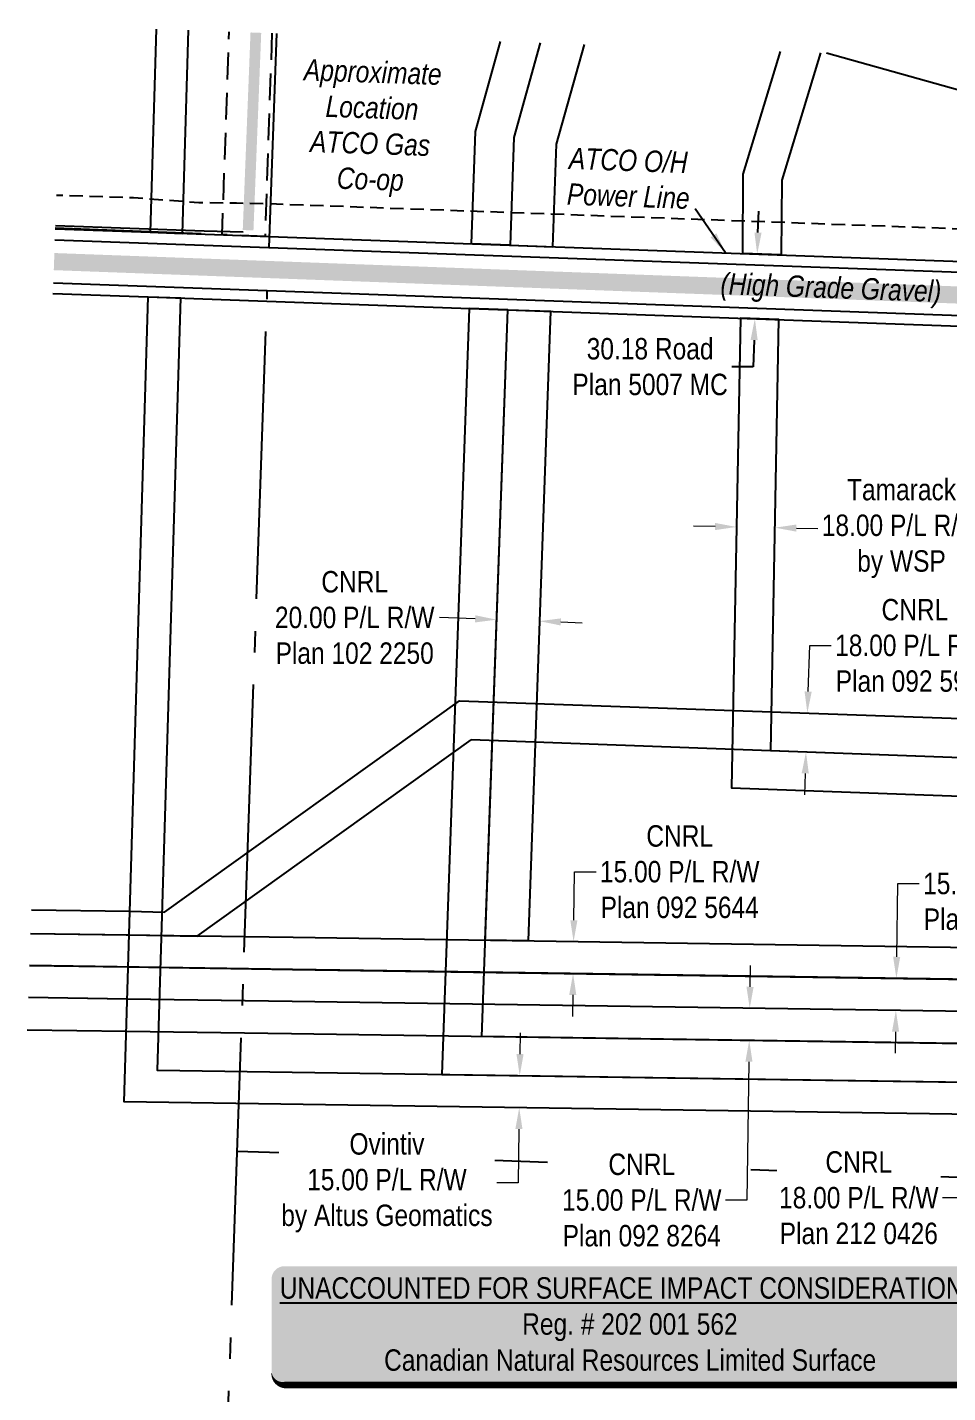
# Model space of a CAD drawing. Extents: x 342547 to 344521, y 6134286 to 6137059.
# Drawn here: x 342982 to 343411, y 6135458 to 6136096 of the extents above; entities that cross this region are included whole.
import ezdxf
from ezdxf.enums import TextEntityAlignment as Align

# ---------------------------------------------------------------- set-up
doc = ezdxf.new("R2010")
doc.units = 0
doc.header["$LTSCALE"] = 5
doc.header["$PDSIZE"] = 0.5
for name, pattern in [('foc-ACCESSROAD', [3.75, 2.5, -1.25]), ('foc-LSD', [8, 5, -3]), ('foc-QUARTERLINE', [33, 25, -3, 2, -3]), ('UG_PIPE', [1.875, 1.25, -0.625])]:
    doc.linetypes.add(name, pattern=pattern)
doc.layers.get('Defpoints').update_dxf_attribs({"color": 9})
for name, color, linetype in [('AS-FENCE', 48, 'foc-FENCE'), ('AS-PIPE-UG', 44, 'UG_PIPE'), ('AS-POWER', 104, 'foc-POWER'), ('AS-ROADS', 254, 'Continuous'), ('C-AR', 13, 'foc-ACCESSROAD'), ('C-RW', 13, 'Continuous'), ('CG-NOTES', 7, 'Continuous'), ('F-RW', 190, 'Continuous'), ('L-QSEC', 8, 'foc-QUARTERLINE'), ('L-SEC', 7, 'Continuous'), ('L-SECTION-LSD', 7, 'foc-LSD'), ('L-TITLEDB', 4, 'Continuous'), ('L-TITLEDB-T', 4, 'Continuous')]:
    doc.layers.add(name, color=color, linetype=linetype)
for name, color, linetype, lineweight in [('C-RW-T', 13, 'Continuous', 9), ('F-RW-T', 190, 'Continuous', 9), ('T-TEXT', 48, 'Continuous', 18)]:
    doc.layers.add(name, color=color, linetype=linetype, lineweight=lineweight)
doc.styles.add('80', font='ARIALN.TTF', dxfattribs={"height": 10})
doc.styles.add('80CG', font='ARIALN.TTF', dxfattribs={"height": 10})
doc.styles.add('80L', font='ARIALN.TTF', dxfattribs={"height": 10})
doc.styles.add('80LS', font='ARIALNI.TTF', dxfattribs={"height": 10})
doc.styles.add('foc-LtypeFont', font='ARIALN.TTF', dxfattribs={"height": 7.35})
doc.linetypes.add('foc-FENCE', pattern='A,10,-1,["X",foc-LtypeFont,S=0.2,R=0,X=-0.625,Y=-0.75],-1.24', length=12.24)
doc.linetypes.add('foc-POWER', pattern='A,6,-1,["P",foc-LtypeFont,S=0.2,R=0,X=-0.625,Y=-0.75],-1.24,4', length=12.24)
doc.linetypes.add('foc-POWER-NOLINE', pattern='A,0,-4,["P",foc-LtypeFont,S=0.2,R=0,X=-0.625,Y=-0.75],-8.24', length=12.24)
doc.dimstyles.new('Compass 5 000', dxfattribs={"dimscale": 5, "dimtxt": 9, "dimasz": 2, "dimexe": 0.2, "dimexo": 0.0625, "dimgap": 0.5, "dimtad": 0, "dimtih": 1, "dimtoh": 1, "dimzin": 0, "dimdsep": 46, "dimtxsty": '80CG', "dimcen": 0.1, "dimse1": 1, "dimse2": 1, "dimclrd": 256, "dimclrt": 256, "dimaunit": 1, "dimadec": 4, "dimazin": 0, "dimtfac": 0.06, "dimtofl": 0, "dimtmove": 0, "dimatfit": 1, "dimfxl": 0.2, "dimtolj": 1, "dimtzin": 0, "dimlwd": -1, "dimarcsym": 0})

# ---------------------------------------------------------------- blocks, each defined once
blk = doc.blocks.new('*D437')
at = {"layer": 'C-RW-T', "transparency": 16777216}
for p, q in [((343190.73, 6135819.5), (343173.98, 6135820.1)), ((343230.72, 6135818.07), (343240.71, 6135817.72))]:
    blk.add_line(p, q, dxfattribs=at)
for points in [[(343190.79, 6135821.16), (343190.67, 6135817.83), (343200.73, 6135819.14)], [(343230.77, 6135819.74), (343230.66, 6135816.41), (343220.72, 6135818.43)]]:
    blk.add_solid(points, dxfattribs=at)
at = {"layer": 'Defpoints', "color": 0, "transparency": 16777216}
for p in [(343220.72, 6135818.43), (343197.03, 6135715.4), (343217.03, 6135714.69)]:
    blk.add_point(p, dxfattribs=at)
at = {"layer": 'C-RW-T', "transparency": 16777216, "insert": (343134.44, 6135820.1), "char_height": 10, "attachment_point": 5, "style": '80CG'}
blk.add_mtext('\\A1;CNRL\\P20.00 P/L R/W\\PPlan 102 2250', dxfattribs=at)
blk = doc.blocks.new('*D438')
at = {"layer": 'C-RW-T', "transparency": 16777216}
for p, q in [((343319.06, 6135647.68), (343319.21, 6135657.68)), ((343318.54, 6135612.7), (343317.59, 6135548.1)), ((343317.59, 6135548.1), (343307.59, 6135548.1))]:
    blk.add_line(p, q, dxfattribs=at)
for points in [[(343317.39, 6135647.71), (343320.73, 6135647.66), (343318.91, 6135637.68)], [(343316.88, 6135612.73), (343320.21, 6135612.68), (343318.69, 6135622.7)]]:
    blk.add_solid(points, dxfattribs=at)
at = {"layer": 'Defpoints', "color": 0, "transparency": 16777216}
for p in [(343293.62, 6135638.06), (343293.39, 6135623.08), (343318.69, 6135622.7)]:
    blk.add_point(p, dxfattribs=at)
at = {"layer": 'C-RW-T', "transparency": 16777216, "insert": (343268.5, 6135548.1), "char_height": 10, "attachment_point": 5, "style": '80CG', "bg_fill": 3, "box_fill_scale": 1.1, "bg_fill_color": 256, "bg_fill_true_color": 13158600, "bg_fill_transparency": 0}
blk.add_mtext('\\A1;CNRL\\P15.00 P/L R/W\\PPlan 092 8264', dxfattribs=at)
blk = doc.blocks.new('*D439')
at = {"layer": 'C-RW-T', "transparency": 16777216}
for p, q in [((343387.54, 6135661.7), (343388.05, 6135695.88)), ((343388.05, 6135695.88), (343398.05, 6135695.88)), ((343387.01, 6135626.7), (343386.86, 6135616.7))]:
    blk.add_line(p, q, dxfattribs=at)
for points in [[(343385.87, 6135661.72), (343389.2, 6135661.67), (343387.39, 6135651.7)], [(343385.35, 6135626.73), (343388.68, 6135626.68), (343387.16, 6135636.7)]]:
    blk.add_solid(points, dxfattribs=at)
at = {"layer": 'Defpoints', "color": 0, "transparency": 16777216}
for p in [(343491.77, 6135650.14), (343387.16, 6135636.7), (343491.55, 6135635.14)]:
    blk.add_point(p, dxfattribs=at)
at = {"layer": 'C-RW-T', "transparency": 16777216, "insert": (343437.13, 6135695.88), "char_height": 10, "attachment_point": 5, "style": '80CG'}
blk.add_mtext('\\A1;CNRL\\P15.00 P/L R/W\\PPlan 992 1609', dxfattribs=at)
blk = doc.blocks.new('*D440')
at = {"layer": 'C-RW-T', "transparency": 16777216}
for p, q in [((343236.8, 6135678.8), (343237.14, 6135701.4)), ((343237.14, 6135701.4), (343247.14, 6135701.4)), ((343236.28, 6135643.88), (343236.13, 6135633.88))]:
    blk.add_line(p, q, dxfattribs=at)
for points in [[(343235.13, 6135678.82), (343238.46, 6135678.77), (343236.65, 6135668.8)], [(343234.61, 6135643.91), (343237.94, 6135643.86), (343236.43, 6135653.88)]]:
    blk.add_solid(points, dxfattribs=at)
at = {"layer": 'Defpoints', "color": 0, "transparency": 16777216}
for p in [(343410.37, 6135666.21), (343236.43, 6135653.88), (343410.15, 6135651.29)]:
    blk.add_point(p, dxfattribs=at)
at = {"layer": 'C-RW-T', "transparency": 16777216, "insert": (343286.22, 6135701.4), "char_height": 10, "attachment_point": 5, "style": '80CG'}
blk.add_mtext('\\A1;CNRL\\P15.00 P/L R/W\\PPlan 092 5644', dxfattribs=at)
blk = doc.blocks.new('*D443')
at = {"layer": 'C-RW-T', "transparency": 16777216}
for p, q in [((343346.18, 6135785.55), (343346.94, 6135807.06)), ((343346.94, 6135807.06), (343356.94, 6135807.06)), ((343344.84, 6135747.35), (343344.49, 6135737.36))]:
    blk.add_line(p, q, dxfattribs=at)
for points in [[(343344.52, 6135785.61), (343347.85, 6135785.5), (343345.83, 6135775.56)], [(343343.17, 6135747.41), (343346.5, 6135747.29), (343345.19, 6135757.35)]]:
    blk.add_solid(points, dxfattribs=at)
at = {"layer": 'Defpoints', "color": 0, "transparency": 16777216}
for p in [(343336.19, 6135775.9), (343345.83, 6135775.56), (343335.55, 6135757.68)]:
    blk.add_point(p, dxfattribs=at)
at = {"layer": 'C-RW-T', "transparency": 16777216, "insert": (343396.03, 6135807.06), "char_height": 10, "attachment_point": 5, "style": '80CG'}
blk.add_mtext('\\A1;CNRL\\P18.00 P/L R/W\\PPlan 092 5917', dxfattribs=at)
blk = doc.blocks.new('*D444')
at = {"layer": 'C-RW-T', "transparency": 16777216}
for p, q in [((343420.15, 6135631.2), (343420.3, 6135641.2)), ((343419.59, 6135593.21), (343418.94, 6135549.18)), ((343418.94, 6135549.18), (343408.94, 6135549.18))]:
    blk.add_line(p, q, dxfattribs=at)
for points in [[(343418.48, 6135631.23), (343421.82, 6135631.18), (343420, 6135621.2)], [(343417.92, 6135593.23), (343421.25, 6135593.19), (343419.74, 6135603.21)]]:
    blk.add_solid(points, dxfattribs=at)
at = {"layer": 'Defpoints', "color": 0, "transparency": 16777216}
for p in [(343420, 6135621.2), (343576.74, 6135618.88), (343576.47, 6135600.89)]:
    blk.add_point(p, dxfattribs=at)
at = {"layer": 'C-RW-T', "transparency": 16777216, "insert": (343369.85, 6135549.18), "char_height": 10, "attachment_point": 5, "style": '80CG', "bg_fill": 3, "box_fill_scale": 1.1, "bg_fill_color": 256, "bg_fill_true_color": 13158600, "bg_fill_transparency": 0}
blk.add_mtext('\\A1;CNRL\\P18.00 P/L R/W\\PPlan 212 0426', dxfattribs=at)
blk = doc.blocks.new('*D445')
at = {"layer": 'Defpoints', "color": 0, "transparency": 16777216}
for p in [(343336.78, 6135989.32), (343321.32, 6135959.68), (343335.7, 6135959.17)]:
    blk.add_point(p, dxfattribs=at)
at = {"layer": 'L-TITLEDB-T', "transparency": 16777216}
for p, q in [((343322.77, 6135999.83), (343323.13, 6136009.82)), ((343320.96, 6135949.69), (343320.52, 6135937.23)), ((343320.52, 6135937.23), (343310.52, 6135937.23))]:
    blk.add_line(p, q, dxfattribs=at)
for points in [[(343321.11, 6135999.89), (343324.44, 6135999.77), (343322.41, 6135989.84)], [(343319.3, 6135949.75), (343322.63, 6135949.63), (343321.32, 6135959.68)]]:
    blk.add_solid(points, dxfattribs=at)
at = {"layer": 'L-TITLEDB-T', "transparency": 16777216, "insert": (343272.4, 6135937.23), "char_height": 10, "attachment_point": 5, "style": '80CG'}
blk.add_mtext('\\A1;30.18 Road\\PPlan 5007 MC', dxfattribs=at)
blk = doc.blocks.new('*U434')
h = blk.add_hatch(color=255)
edge = h.paths.add_edge_path()
edge.add_line((-161.5, -28.5), (161.5, -28.5))
edge.add_arc((161.5, -22.5), 6, 270, 360)
edge.add_line((167.5, -22.5), (167.5, 21))
edge.add_arc((161.5, 21), 6, 0, 90)
edge.add_line((161.5, 27), (-161.5, 27))
edge.add_arc((-161.5, 21), 6, 90, 180)
edge.add_line((-167.5, 21), (-167.5, -22.5))
edge.add_arc((-161.5, -22.5), 6, 180, 270)
at = {"color": 1, "flags": 128}
blk.add_lwpolyline([(-161.5, -28.5, 3, 3, 0), (161.5, -28.5, 3, 3, 0.414214), (167.5, -22.5, 3, 3, 0), (167.5, 21, 3, 0, 0.414214), (161.5, 27, 0, 0, 0), (-161.5, 27, 0, 0, 0.414214), (-167.5, 21, 0, 0, 0), (-167.5, -22.5, 0, 3, 0.414214)], format="xyseb", close=True, dxfattribs=at)
for points in [[(-90.63, -13.28, 0, 7.5, 0), (0, 0, 0, 0, 0)], [(86.97, -23.21, 0, 7.5, 0), (0, 0, 0, 0, 0)]]:
    blk.add_lwpolyline(points, format="xyseb", dxfattribs=at)
at = {"color": 1, "style": '80'}
blk.add_attdef('ENTER_TEXT_001', (-26.85, -4.92), '', height=10, dxfattribs=at)
blk = doc.blocks.new('*D448')
at = {"layer": 'Defpoints', "color": 0, "transparency": 16777216}
for p in [(343313.3, 6135893.27), (343331.3, 6135892.93), (343312.72, 6135862.42)]:
    blk.add_point(p, dxfattribs=at)
at = {"layer": 'F-RW-T', "transparency": 16777216}
for p, q in [((343302.72, 6135862.61), (343292.73, 6135862.8)), ((343340.71, 6135861.89), (343350.71, 6135861.7))]:
    blk.add_line(p, q, dxfattribs=at)
for points in [[(343302.76, 6135864.28), (343302.69, 6135860.94), (343312.72, 6135862.42)], [(343340.74, 6135863.56), (343340.68, 6135860.23), (343330.72, 6135862.08)]]:
    blk.add_solid(points, dxfattribs=at)
at = {"layer": 'F-RW-T', "transparency": 16777216, "insert": (343389.8, 6135861.7), "char_height": 10, "attachment_point": 5, "style": '80CG'}
blk.add_mtext('\\A1;Tamarack\\P18.00 P/L R/W\\Pby WSP', dxfattribs=at)
blk = doc.blocks.new('*D450')
at = {"layer": 'Defpoints', "color": 0, "transparency": 16777216}
for p in [(343175.81, 6135606.8), (343211.5, 6135606.27), (343175.58, 6135591.79)]:
    blk.add_point(p, dxfattribs=at)
at = {"layer": 'F-RW-T', "transparency": 16777216}
for p, q in [((343211.65, 6135616.27), (343211.8, 6135626.27)), ((343211.13, 6135581.26), (343210.76, 6135556.18)), ((343210.76, 6135556.18), (343200.76, 6135556.18))]:
    blk.add_line(p, q, dxfattribs=at)
for points in [[(343209.99, 6135616.29), (343213.32, 6135616.25), (343211.5, 6135606.27)], [(343209.47, 6135581.29), (343212.8, 6135581.24), (343211.28, 6135591.26)]]:
    blk.add_solid(points, dxfattribs=at)
at = {"layer": 'F-RW-T', "transparency": 16777216, "insert": (343149.5, 6135556.18), "char_height": 10, "attachment_point": 5, "style": '80CG', "bg_fill": 3, "box_fill_scale": 1.1, "bg_fill_color": 256, "bg_fill_true_color": 13158600, "bg_fill_transparency": 0}
blk.add_mtext('\\A1;Ovintiv\\P15.00 P/L R/W\\Pby Altus Geomatics', dxfattribs=at)

msp = doc.modelspace()

# ---------------------------------------------------------------- linework, layer by layer
at = {"layer": 'AS-FENCE', "flags": 128}
msp.add_lwpolyline([(343082.304, 6135999.994), (343064.121, 6136000.516), (342994.658, 6136003.051)], dxfattribs=at)
at = {"layer": 'AS-PIPE-UG', "flags": 128}
msp.add_lwpolyline([(343897.446, 6135984.135), (343093.089, 6136013.281), (343079.181, 6136013.541), (343061.688, 6136013.751), (343031.158, 6136016.068), (343008.388, 6136016.867), (342995.151, 6136017.18)], dxfattribs=at)
at = {"layer": 'AS-POWER', "linetype": 'foc-POWER-NOLINE', "flags": 128}
msp.add_lwpolyline([(342994.626, 6136002.137), (343062.805, 6135999.452)], dxfattribs=at)
at = {"layer": 'AS-POWER', "flags": 128}
msp.add_lwpolyline([(343094.556, 6135998.044), (343896.916, 6135969.147)], dxfattribs=at)
at = {"layer": 'AS-ROADS', "flags": 128}
msp.add_lwpolyline([(343084.674, 6136000.956, 5, 5, 0), (343088.298, 6136093.213, 5, 5, 0)], format="xyseb", dxfattribs=at)
at = {"layer": 'AS-ROADS', "const_width": 8, "flags": 128}
msp.add_lwpolyline([(344016.353, 6135948.532), (342994.074, 6135986.318)], dxfattribs=at)
at = {"layer": 'C-AR', "flags": 128}
msp.add_lwpolyline([(343095.806, 6136092.944), (343092.567, 6135998.115), (343072.584, 6135998.83), (343075.823, 6136093.66)], dxfattribs=at)
at = {"layer": 'C-RW', "flags": 128}
for points in [[(343221.082, 6136088.443), (343208.782, 6136044.34), (343206.971, 6135993.995), (343188.986, 6135994.643), (343190.874, 6136047.119), (343202.584, 6136089.108)], [(343221.082, 6136088.443), (343208.782, 6136044.34), (343206.971, 6135993.995), (343226.963, 6135993.275), (343228.692, 6136041.175), (343241.696, 6136087.702)], [(343187.906, 6135964.489), (343175.153, 6135606.83), (343754.845, 6135598.248), (343808.56, 6135674.399), (343814.706, 6135818.653), (343798.724, 6135819.334), (343792.935, 6135683.47), (343745.614, 6135616.382), (343193.793, 6135624.552), (343205.89, 6135963.841), (343187.906, 6135964.489)], [(342983.518, 6135683.666), (343029.497, 6135682.981), (343045.665, 6135682.588), (343183.335, 6135781.285), (343426.137, 6135772.731), (343647.353, 6135887.86), (343711.505, 6135885.575), (343710.859, 6135867.591), (343651.463, 6135869.707), (343430.29, 6135754.222), (343188.826, 6135763.033)], [(342981.566, 6135627.688), (343027.825, 6135627), (343104.997, 6135625.867), (343723.133, 6135616.715), (343762.446, 6135672.45), (343766.192, 6135760.619), (343751.194, 6135761.154), (343747.661, 6135677.511), (343715.427, 6135631.828), (343105.217, 6135640.862), (343028.048, 6135641.995), (342982.089, 6135642.679)], [(342983.134, 6135672.64), (343105.662, 6135670.811), (343699.291, 6135661.798), (343734.068, 6135711.163), (343736.221, 6135761.689), (343751.194, 6135761.154), (343748.842, 6135705.26), (343707.668, 6135646.852), (343182.584, 6135654.631), (343105.438, 6135655.816), (342982.611, 6135657.649)], [(342982.612, 6135657.677), (343028.473, 6135656.992), (343105.456, 6135655.835), (343707.668, 6135646.852), (343764.802, 6135727.901), (343766.192, 6135760.619), (343781.185, 6135760.084), (343779.6, 6135722.96), (343715.427, 6135631.828)], [(342983.135, 6135672.672), (343029.282, 6135671.985), (343060.915, 6135671.366), (343188.826, 6135763.033)], [(343715.427, 6135631.828), (343105.231, 6135640.84), (343028.249, 6135641.997), (342982.089, 6135642.686)]]:
    msp.add_lwpolyline(points, dxfattribs=at)
msp.add_lwpolyline([(343195.394, 6135669.449), (343205.89, 6135963.841), (343225.876, 6135963.121), (343215.403, 6135669.145)], close=True, dxfattribs=at)
at = {"layer": 'F-RW', "flags": 128}
for points in [[(343041.812, 6136094.88), (343038.975, 6136000.031), (343053.962, 6135999.495), (343056.8, 6136094.343)], [(343351.926, 6136083.741), (343333.837, 6136024.395), (343333.638, 6135989.433), (343315.646, 6135990.081), (343315.856, 6136027.127), (343333.316, 6136084.41)], [(343418.537, 6136081.369), (343691.7, 6136004.871), (343696.848, 6135997.833), (343696.144, 6135976.378), (343681.157, 6135976.918), (343681.656, 6135992.136), (343354.821, 6136083.654)], [(343038.055, 6135969.871), (343053.06, 6135969.335), (343042.273, 6135608.771), (343883.704, 6135596.34), (343883.189, 6135581.222), (343026.828, 6135594.008), (343038.072, 6135969.87)]]:
    msp.add_lwpolyline(points, dxfattribs=at)
msp.add_lwpolyline([(343710.49, 6135862.28), (343567.883, 6135866.788), (343538.178, 6135851.329), (343536.652, 6135809.759), (343430.29, 6135754.222), (343328.748, 6135757.927), (343332.551, 6135959.279), (343314.564, 6135959.927), (343310.421, 6135740.588), (343434.396, 6135736.064), (343554.252, 6135798.647), (343555.778, 6135840.201), (343572.017, 6135848.652), (343709.782, 6135844.297)], close=True, dxfattribs=at)
at = {"layer": 'L-QSEC'}
msp.add_line((343097.99, 6136092.865), (343094.372, 6135992.953), dxfattribs=at)
at = {"layer": 'L-QSEC', "flags": 128}
msp.add_lwpolyline([(343065.612, 6135169.188), (343093.644, 6135972.853)], dxfattribs=at)
at = {"layer": 'L-SEC'}
for p, q in [((342994.431, 6135996.537), (343094.372, 6135992.953)), ((343094.372, 6135992.953), (343896.738, 6135964.118)), ((342993.73, 6135976.437), (343093.644, 6135972.853)), ((343093.644, 6135972.853), (343895.988, 6135943.901))]:
    msp.add_line(p, q, dxfattribs=at)
at = {"layer": 'L-SECTION-LSD', "flags": 128}
msp.add_lwpolyline([(343079.628, 6135571.02), (343881.785, 6135542.051)], dxfattribs=at)
at = {"layer": 'L-TITLEDB', "flags": 128}
for points in [[(342994.608, 6136001.619), (343039.134, 6136000.025), (343094.543, 6135998.044), (343094.556, 6135998.044)], [(343094.556, 6135998.044), (343896.916, 6135969.147)], [(342993.556, 6135971.464), (343038.055, 6135969.871), (343093.465, 6135967.89)], [(343093.465, 6135967.89), (343895.81, 6135938.874)]]:
    msp.add_lwpolyline(points, dxfattribs=at)

# ---------------------------------------------------------------- block references
at = {"layer": 'CG-NOTES'}
ref = msp.add_blockref('*U434', (343263.109, 6135490.263), dxfattribs=dict(at, xscale=0.9997908399999951, yscale=0.9997908399999951, zscale=0.9997908399999951))
ref.add_attrib('ENTER_TEXT_001', '%%UUNACCOUNTED FOR SURFACE IMPACT CONSIDERATIONS', (343099.46, 6135502.098), dxfattribs={"layer": '0', "color": 1, "height": 9.99791, "style": '80'})
ref.add_attrib('ENTER_TEXT_002', 'Reg. # 202 001 562', (343212.659, 6135485.264), dxfattribs={"layer": '0', "color": 1, "height": 9.99791, "style": '80'})
ref.add_attrib('ENTER_TEXT_003', 'Canadian Natural Resources Limited Surface', (343148.174, 6135468.424), dxfattribs={"layer": '0', "color": 1, "height": 9.99791, "style": '80'})

# ---------------------------------------------------------------- texts
at = {"layer": 'AS-PIPE-UG', "insert": (343087.654, 6136081.702), "char_height": 9.99791, "attachment_point": 1, "rotation": 358.07479, "style": '80L'}
msp.add_mtext_dynamic_manual_height_columns('\\pi23.31;{\\fArial Narrow|b0|i1|c0|p34;Approximate \\P\\pi33.994;Location\\P\\pi27.324;ATCO Gas \\P\\pi40.363;Co-op}', width=110.63206, gutter_width=50, heights=[0], dxfattribs=at)
at = {"layer": 'AS-POWER', "insert": (343234.042, 6136039.593), "char_height": 9.99791, "attachment_point": 1, "rotation": 357.949957, "style": '80L'}
msp.add_mtext_dynamic_manual_height_columns('\\pi0.69362;{\\fArial Narrow|b0|i1|c0|p34;ATCO O/H \\P\\pi0.33217;Power Line}', width=57.1191, gutter_width=50, heights=[0], dxfattribs=at)
at = {"layer": 'T-TEXT', "style": '80LS'}
msp.add_text('(High Grade Gravel)', height=9.99791, rotation=357.945916, dxfattribs=at).set_placement((343356.846, 6135974.267), align=Align.MIDDLE_CENTER)

# ---------------------------------------------------------------- dimensions: what is measured, and where the dimension line sits
at = {"layer": 'C-RW-T'}
for base, p1, p2, angle, text, picture, middle in [((343220.722, 6135818.43), (343197.032, 6135715.399), (343217.026, 6135714.686), 357.959746, 'CNRL\\P20.00 P/L R/W\\PPlan 102 2250', '*D437', (343134.437, 6135820.095)), ((343345.831, 6135775.56), (343335.551, 6135757.685), (343336.192, 6135775.9), 87.982304, 'CNRL\\P18.00 P/L R/W\\PPlan 092 5917', '*D443', (343396.027, 6135807.061)), ((343236.427, 6135653.881), (343410.371, 6135666.209), (343410.149, 6135651.29), 269.145343, 'CNRL\\P15.00 P/L R/W\\PPlan 092 5644', '*D440', (343286.222, 6135701.403)), ((343387.162, 6135636.701), (343491.772, 6135650.138), (343491.548, 6135635.143), 269.144881, 'CNRL\\P15.00 P/L R/W\\PPlan 992 1609', '*D439', (343437.131, 6135695.875))]:
    dim = msp.add_linear_dim(base=base, p1=p1, p2=p2, angle=angle, text=text, dimstyle='Compass 5 000', dxfattribs=at)
    dim.commit()
    dim.dimension.update_dxf_attribs({"geometry": picture, "text_midpoint": middle, "dimtype": 161})
at = {"layer": 'F-RW-T'}
dim = msp.add_linear_dim(base=(343312.722, 6135862.421), p1=(343331.298, 6135892.932), p2=(343313.305, 6135893.272), angle=178.917948, text='Tamarack\\P18.00 P/L R/W\\Pby WSP', dimstyle='Compass 5 000', dxfattribs=at)
dim.commit()
dim.dimension.update_dxf_attribs({"geometry": '*D448', "text_midpoint": (343389.797, 6135861.704), "dimtype": 161})
at = {"layer": 'L-TITLEDB-T'}
dim = msp.add_linear_dim(base=(343321.325, 6135959.684), p1=(343336.782, 6135989.32), p2=(343335.696, 6135959.166), angle=267.937391, text='30.18 Road\\PPlan 5007 MC', dimstyle='Compass 5 000', dxfattribs=at)
dim.commit()
dim.dimension.update_dxf_attribs({"geometry": '*D445', "text_midpoint": (343272.395, 6135937.231), "dimtype": 161})

# ---------------------------------------------------------------- leaders
at = {"layer": 'AS-POWER'}
msp.add_leader([(343307.662, 6135990.369), (343293.394, 6136010.936)], dimstyle='Compass 5 000', dxfattribs=at)

# ---------------------------------------------------------------- next in the draw order: dimensions: what is measured, and where the dimension line sits
at = {"layer": 'C-RW-T'}
for base, p1, p2, angle, text, picture, middle in [((343318.69, 6135622.703), (343293.616, 6135638.058), (343293.394, 6135623.078), 269.151775, 'CNRL\\P15.00 P/L R/W\\PPlan 092 8264', '*D438', (343268.5, 6135548.1)), ((343420.003, 6135621.203), (343576.473, 6135600.888), (343576.74, 6135618.883), 89.151775, 'CNRL\\P18.00 P/L R/W\\PPlan 212 0426', '*D444', (343369.85, 6135549.177))]:
    dim = msp.add_linear_dim(base=base, p1=p1, p2=p2, angle=angle, text=text, dimstyle='Compass 5 000', override={"dimtfill": 1}, dxfattribs=at)
    dim.commit()
    dim.dimension.update_dxf_attribs({"geometry": picture, "text_midpoint": middle, "dimtype": 161})
at = {"layer": 'F-RW-T'}
dim = msp.add_linear_dim(base=(343211.504, 6135606.271), p1=(343175.585, 6135591.787), p2=(343175.807, 6135606.798), angle=89.153577, text='Ovintiv\\P15.00 P/L R/W\\Pby Altus Geomatics', dimstyle='Compass 5 000', override={"dimtfill": 1}, dxfattribs=at)
dim.commit()
dim.dimension.update_dxf_attribs({"geometry": '*D450', "text_midpoint": (343149.499, 6135556.184), "dimtype": 161})

doc.saveas('drawing.dxf')
